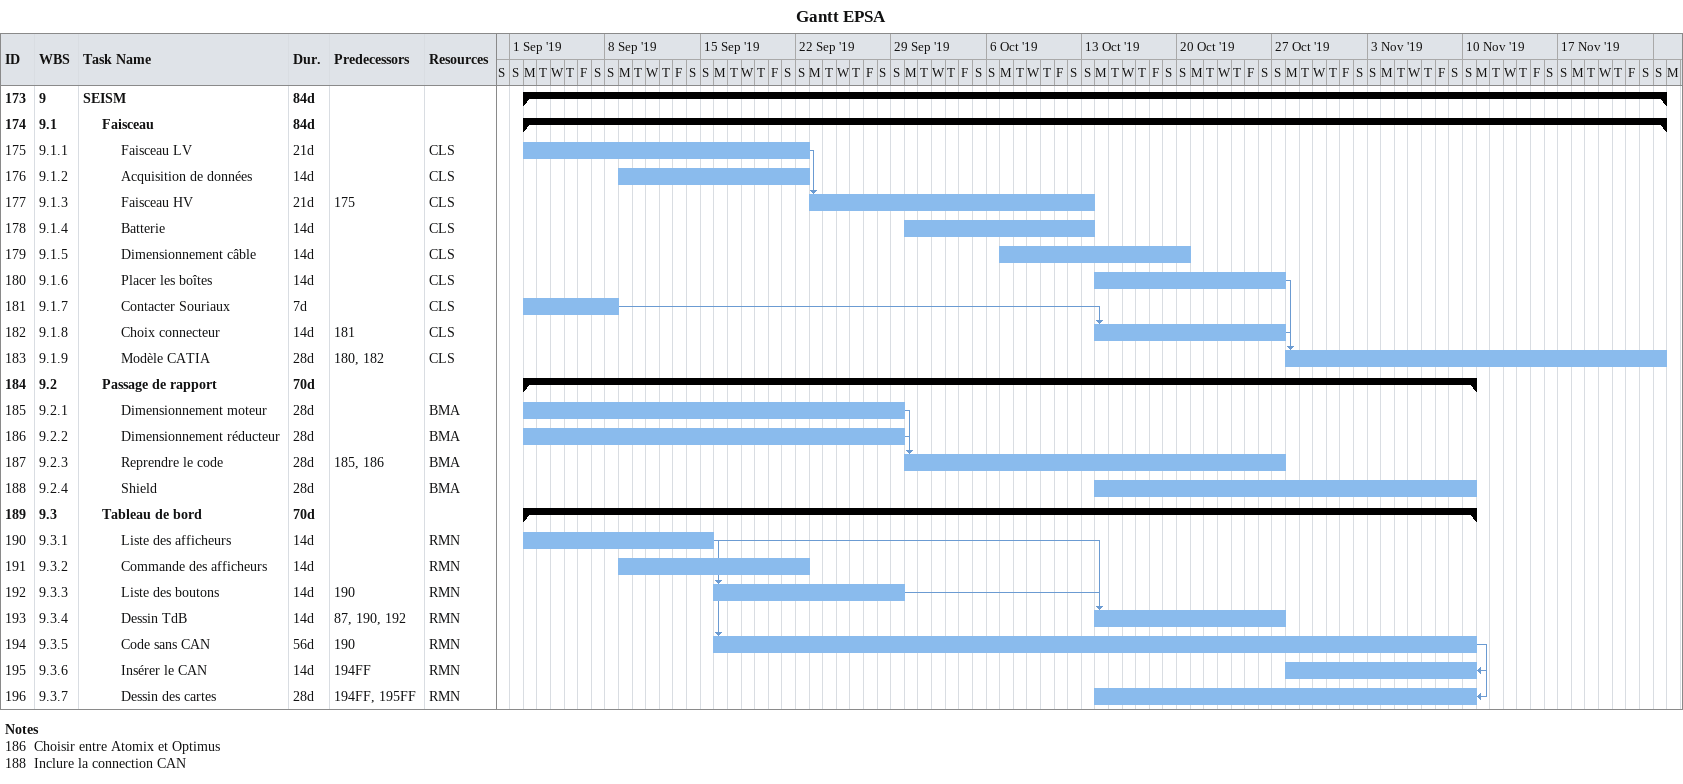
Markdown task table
Gantt EPSA

| ID | WBS | Task | Duration | Start | Finish | Predecessors | Resources |
|---|---|---|---|---|---|---|---|
| 173 | 9 | **SEISM** | 84d | 2019-09-02 | 2019-11-24 |  |  |
| 174 | 9.1 | **Faisceau** | 84d | 2019-09-02 | 2019-11-24 |  |  |
| 175 | 9.1.1 | Faisceau LV | 21d | 2019-09-02 | 2019-09-22 |  | CLS |
| 176 | 9.1.2 | Acquisition de données | 14d | 2019-09-09 | 2019-09-22 |  | CLS |
| 177 | 9.1.3 | Faisceau HV | 21d | 2019-09-23 | 2019-10-13 | 175 | CLS |
| 178 | 9.1.4 | Batterie | 14d | 2019-09-30 | 2019-10-13 |  | CLS |
| 179 | 9.1.5 | Dimensionnement câble | 14d | 2019-10-07 | 2019-10-20 |  | CLS |
| 180 | 9.1.6 | Placer les boîtes | 14d | 2019-10-14 | 2019-10-27 |  | CLS |
| 181 | 9.1.7 | Contacter Souriaux | 7d | 2019-09-02 | 2019-09-08 |  | CLS |
| 182 | 9.1.8 | Choix connecteur | 14d | 2019-10-14 | 2019-10-27 | 181 | CLS |
| 183 | 9.1.9 | Modèle CATIA | 28d | 2019-10-28 | 2019-11-24 | 180, 182 | CLS |
| 184 | 9.2 | **Passage de rapport** | 70d | 2019-09-02 | 2019-11-10 |  |  |
| 185 | 9.2.1 | Dimensionnement moteur | 28d | 2019-09-02 | 2019-09-29 |  | BMA |
| 186 | 9.2.2 | Dimensionnement réducteur | 28d | 2019-09-02 | 2019-09-29 |  | BMA |
| 187 | 9.2.3 | Reprendre le code | 28d | 2019-09-30 | 2019-10-27 | 185, 186 | BMA |
| 188 | 9.2.4 | Shield | 28d | 2019-10-14 | 2019-11-10 |  | BMA |
| 189 | 9.3 | **Tableau de bord** | 70d | 2019-09-02 | 2019-11-10 |  |  |
| 190 | 9.3.1 | Liste des afficheurs | 14d | 2019-09-02 | 2019-09-15 |  | RMN |
| 191 | 9.3.2 | Commande des afficheurs | 14d | 2019-09-09 | 2019-09-22 |  | RMN |
| 192 | 9.3.3 | Liste des boutons | 14d | 2019-09-16 | 2019-09-29 | 190 | RMN |
| 193 | 9.3.4 | Dessin TdB | 14d | 2019-10-14 | 2019-10-27 | 87, 190, 192 | RMN |
| 194 | 9.3.5 | Code sans CAN | 56d | 2019-09-16 | 2019-11-10 | 190 | RMN |
| 195 | 9.3.6 | Insérer le CAN | 14d | 2019-10-28 | 2019-11-10 | 194FF | RMN |
| 196 | 9.3.7 | Dessin des cartes | 28d | 2019-10-14 | 2019-11-10 | 194FF, 195FF | RMN |

Notes
- 186: Choisir entre Atomix et Optimus
- 188: Inclure la connection CAN
